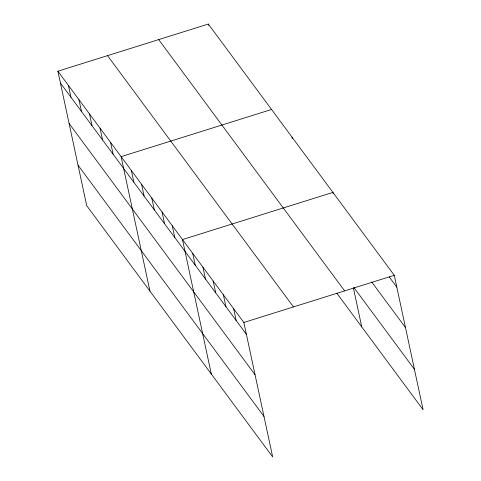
<?xml version="1.0" encoding="UTF-8"?>
<svg xmlns="http://www.w3.org/2000/svg" width="481" height="481" viewBox="0 0 481 481"><rect width="100%" height="100%" fill="white"/><g stroke="black" fill="none" stroke-linecap="round" stroke-linejoin="round"><path stroke-width="0.72" d="M57.894 71.206L243.849 322.48L272.679 456.95L86.718 205.682L57.894 71.206L208.321 24.05L394.282 275.318L423.106 409.794L336.838 293.224M271.549 109.482L121.116 156.644L149.946 291.113M243.849 322.48L394.282 275.318M389.255 276.93L396.813 287.145M371.693 281.95L405.489 327.615M353.956 287.602L414.43 369.318M158.682 39.61L344.637 290.885M107.534 55.646L293.494 306.92M60.426 83.033L246.386 334.301M69.102 123.503L255.062 374.777M78.042 165.205L264.003 416.474M333.213 193.795L332.912 192.4L182.485 239.562L211.309 374.032M353.373 287.842L361.742 326.87M292.003 137.121L292.304 138.51M208.321 24.05L208.622 25.439M233.622 308.658L236.159 320.484M223.394 294.841L225.932 306.662M213.167 281.018L215.698 292.845M202.94 267.202L205.471 279.022M192.713 253.379L195.244 265.199M172.258 225.739L174.789 237.56M162.031 211.923L164.562 223.743M151.804 198.1L154.335 209.92M141.57 184.283L144.108 196.104M131.343 170.46L133.88 182.281M110.582 142.4L113.113 154.227M100.042 128.162L102.579 139.983M89.508 113.925L92.039 125.745M78.968 99.687L81.499 111.508M68.428 85.45L70.966 97.27"/></g></svg>
